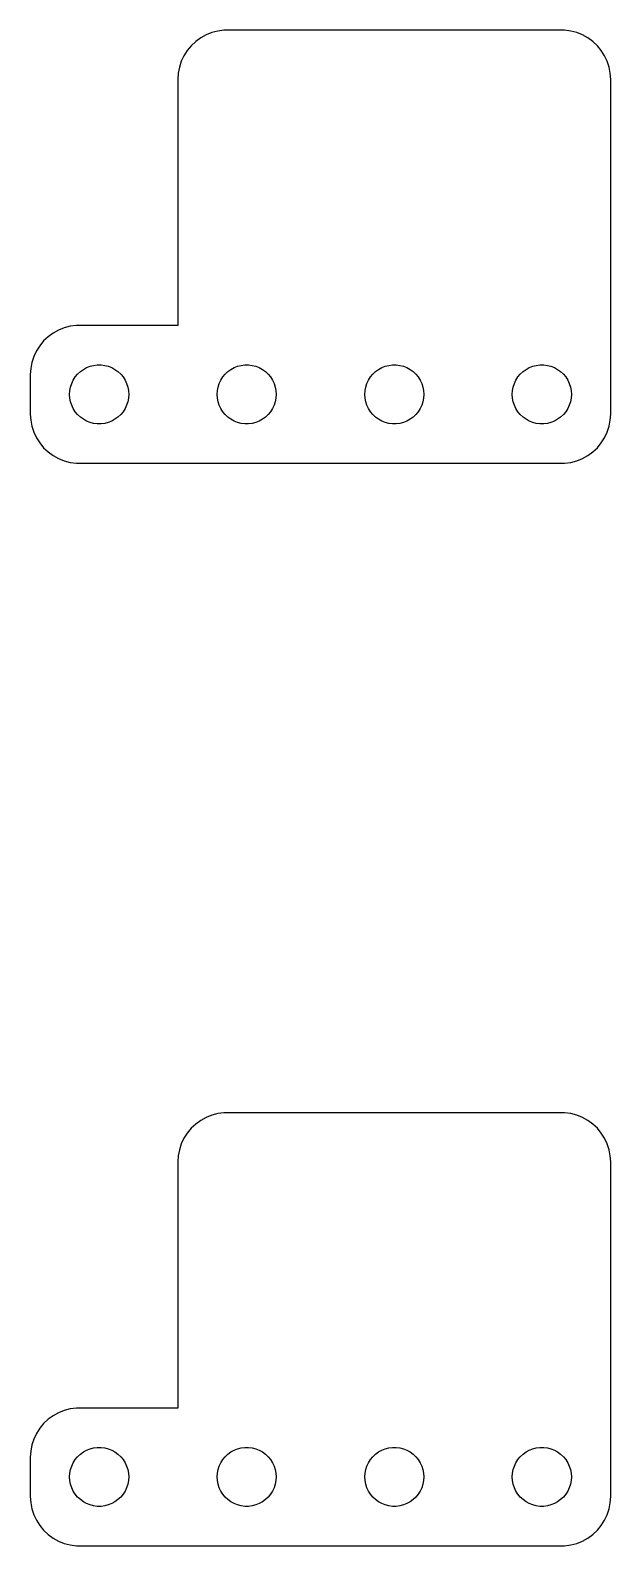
# Model space of a CAD drawing. Header units: metres. Extents: x -30 to 30, y 103 to 257.
import ezdxf

# ---------------------------------------------------------------- set-up
doc = ezdxf.new("R2010")
doc.units = ezdxf.units.M

msp = doc.modelspace()

# ---------------------------------------------------------------- linework, layer by layer
for p, q in [((-12.6871, 255.853), (-13.1448, 255.423)), ((-12.1791, 256.222), (-12.6871, 255.853)), ((-11.6289, 256.524), (-12.1791, 256.222)), ((-11.0451, 256.755), (-11.6289, 256.524)), ((-10.4369, 256.911), (-11.0451, 256.755)), ((-9.81395, 256.99), (-10.4369, 256.911)), ((24.8139, 256.99), (-9.81395, 256.99)), ((25.4369, 256.911), (24.8139, 256.99)), ((26.0451, 256.755), (25.4369, 256.911)), ((26.6289, 256.524), (26.0451, 256.755)), ((27.1791, 256.222), (26.6289, 256.524)), ((27.6871, 255.853), (27.1791, 256.222)), ((28.1448, 255.423), (27.6871, 255.853)), ((-13.8815, 254.409), (-14.1489, 253.841)), ((-13.5451, 254.939), (-13.8815, 254.409)), ((-13.1448, 255.423), (-13.5451, 254.939)), ((28.5451, 254.939), (28.1448, 255.423)), ((28.8815, 254.409), (28.5451, 254.939)), ((29.1489, 253.841), (28.8815, 254.409)), ((-14.4606, 252.627), (-14.5, 252)), ((-14.3429, 253.243), (-14.4606, 252.627)), ((-14.1489, 253.841), (-14.3429, 253.243)), ((29.3429, 253.243), (29.1489, 253.841)), ((29.4606, 252.627), (29.3429, 253.243)), ((29.5, 252), (29.4606, 252.627)), ((-14.5, 252), (-14.5, 226.99)), ((29.5, 218), (29.5, 252)), ((-26.6289, 226.524), (-27.1791, 226.222)), ((-26.0451, 226.755), (-26.6289, 226.524)), ((-25.4369, 226.911), (-26.0451, 226.755)), ((-24.8139, 226.99), (-25.4369, 226.911)), ((-14.5, 226.99), (-24.8139, 226.99)), ((-28.5451, 224.939), (-28.8815, 224.409)), ((-28.1448, 225.423), (-28.5451, 224.939)), ((-27.6871, 225.853), (-28.1448, 225.423)), ((-27.1791, 226.222), (-27.6871, 225.853)), ((-29.1489, 223.841), (-29.3429, 223.243)), ((-28.8815, 224.409), (-29.1489, 223.841)), ((-29.4606, 222.627), (-29.5, 222)), ((-29.5, 222), (-29.5, 218)), ((-29.3429, 223.243), (-29.4606, 222.627)), ((-25.1289, 221.445), (-24.927, 221.763)), ((-24.927, 221.763), (-24.6869, 222.054)), ((-24.6869, 222.054), (-24.4123, 222.312)), ((-24.4123, 222.312), (-24.1075, 222.533)), ((-24.1075, 222.533), (-23.7773, 222.714)), ((-23.7773, 222.714), (-23.427, 222.853)), ((-23.427, 222.853), (-23.0621, 222.947)), ((-23.0621, 222.947), (-22.6884, 222.994)), ((-22.6884, 222.994), (-22.3116, 222.994)), ((-22.3116, 222.994), (-21.9379, 222.947)), ((-21.9379, 222.947), (-21.5729, 222.853)), ((-21.5729, 222.853), (-21.2227, 222.714)), ((-21.2227, 222.714), (-20.8925, 222.533)), ((-20.8925, 222.533), (-20.5877, 222.312)), ((-20.5877, 222.312), (-20.3131, 222.054)), ((-20.3131, 222.054), (-20.0729, 221.763)), ((-20.0729, 221.763), (-19.8711, 221.445)), ((-10.1289, 221.445), (-9.92705, 221.763)), ((-9.92705, 221.763), (-9.6869, 222.054)), ((-9.6869, 222.054), (-9.41226, 222.312)), ((-9.41226, 222.312), (-9.10747, 222.533)), ((-9.10747, 222.533), (-8.77733, 222.714)), ((-8.77733, 222.714), (-8.42705, 222.853)), ((-8.42705, 222.853), (-8.06213, 222.947)), ((-8.06213, 222.947), (-7.68837, 222.994)), ((-7.68837, 222.994), (-7.31161, 222.994)), ((-7.31161, 222.994), (-6.93785, 222.947)), ((-6.93785, 222.947), (-6.57294, 222.853)), ((-6.57294, 222.853), (-6.22266, 222.714)), ((-6.22266, 222.714), (-5.89252, 222.533)), ((-5.89252, 222.533), (-5.58772, 222.312)), ((-5.58772, 222.312), (-5.31308, 222.054)), ((-5.31308, 222.054), (-5.07294, 221.763)), ((-5.07294, 221.763), (-4.87108, 221.445)), ((4.87108, 221.445), (5.07294, 221.763)), ((5.07294, 221.763), (5.31308, 222.054)), ((5.31308, 222.054), (5.58772, 222.312)), ((5.58772, 222.312), (5.89252, 222.533)), ((5.89252, 222.533), (6.22266, 222.714)), ((6.22266, 222.714), (6.57294, 222.853)), ((6.57294, 222.853), (6.93785, 222.947)), ((6.93785, 222.947), (7.31161, 222.994)), ((7.31161, 222.994), (7.68837, 222.994)), ((7.68837, 222.994), (8.06213, 222.947)), ((8.06213, 222.947), (8.42705, 222.853)), ((8.42705, 222.853), (8.77733, 222.714)), ((8.77733, 222.714), (9.10747, 222.533)), ((9.10747, 222.533), (9.41226, 222.312)), ((9.41226, 222.312), (9.6869, 222.054)), ((9.6869, 222.054), (9.92705, 221.763)), ((9.92705, 221.763), (10.1289, 221.445)), ((19.8711, 221.445), (20.0729, 221.763)), ((20.0729, 221.763), (20.3131, 222.054)), ((20.3131, 222.054), (20.5877, 222.312)), ((20.5877, 222.312), (20.8925, 222.533)), ((20.8925, 222.533), (21.2227, 222.714)), ((21.2227, 222.714), (21.5729, 222.853)), ((21.5729, 222.853), (21.9379, 222.947)), ((21.9379, 222.947), (22.3116, 222.994)), ((22.3116, 222.994), (22.6884, 222.994)), ((22.6884, 222.994), (23.0621, 222.947)), ((23.0621, 222.947), (23.427, 222.853)), ((23.427, 222.853), (23.7773, 222.714)), ((23.7773, 222.714), (24.1075, 222.533)), ((24.1075, 222.533), (24.4123, 222.312)), ((24.4123, 222.312), (24.6869, 222.054)), ((24.6869, 222.054), (24.927, 221.763)), ((24.927, 221.763), (25.1289, 221.445)), ((-25.5, 220), (-25.4763, 220.376)), ((-25.4763, 220.376), (-25.4057, 220.746)), ((-25.4057, 220.746), (-25.2893, 221.104)), ((-25.2893, 221.104), (-25.1289, 221.445)), ((-19.8711, 221.445), (-19.7107, 221.104)), ((-19.7107, 221.104), (-19.5942, 220.746)), ((-19.5942, 220.746), (-19.5237, 220.376)), ((-19.5237, 220.376), (-19.5, 220)), ((-10.5, 220), (-10.4763, 220.376)), ((-10.4763, 220.376), (-10.4057, 220.746)), ((-10.4057, 220.746), (-10.2893, 221.104)), ((-10.2893, 221.104), (-10.1289, 221.445)), ((-4.87108, 221.445), (-4.71066, 221.104)), ((-4.71066, 221.104), (-4.59424, 220.746)), ((-4.59424, 220.746), (-4.52365, 220.376)), ((-4.52365, 220.376), (-4.5, 220)), ((4.5, 220), (4.52365, 220.376)), ((4.52365, 220.376), (4.59424, 220.746)), ((4.59424, 220.746), (4.71066, 221.104)), ((4.71066, 221.104), (4.87108, 221.445)), ((10.1289, 221.445), (10.2893, 221.104)), ((10.2893, 221.104), (10.4057, 220.746)), ((10.4057, 220.746), (10.4763, 220.376)), ((10.4763, 220.376), (10.5, 220)), ((19.5, 220), (19.5237, 220.376)), ((19.5237, 220.376), (19.5942, 220.746)), ((19.5942, 220.746), (19.7107, 221.104)), ((19.7107, 221.104), (19.8711, 221.445)), ((25.1289, 221.445), (25.2893, 221.104)), ((25.2893, 221.104), (25.4057, 220.746)), ((25.4057, 220.746), (25.4763, 220.376)), ((25.4763, 220.376), (25.5, 220)), ((-25.4763, 219.624), (-25.5, 220)), ((-25.4057, 219.254), (-25.4763, 219.624)), ((-25.2893, 218.896), (-25.4057, 219.254)), ((-25.1289, 218.555), (-25.2893, 218.896)), ((-19.7107, 218.896), (-19.8711, 218.555)), ((-19.5942, 219.254), (-19.7107, 218.896)), ((-19.5237, 219.624), (-19.5942, 219.254)), ((-19.5, 220), (-19.5237, 219.624)), ((-10.4763, 219.624), (-10.5, 220)), ((-10.4057, 219.254), (-10.4763, 219.624)), ((-10.2893, 218.896), (-10.4057, 219.254)), ((-10.1289, 218.555), (-10.2893, 218.896)), ((-4.71066, 218.896), (-4.87108, 218.555)), ((-4.59424, 219.254), (-4.71066, 218.896)), ((-4.52365, 219.624), (-4.59424, 219.254)), ((-4.5, 220), (-4.52365, 219.624)), ((4.52365, 219.624), (4.5, 220)), ((4.59424, 219.254), (4.52365, 219.624)), ((4.71066, 218.896), (4.59424, 219.254)), ((4.87108, 218.555), (4.71066, 218.896)), ((10.2893, 218.896), (10.1289, 218.555)), ((10.4057, 219.254), (10.2893, 218.896)), ((10.4763, 219.624), (10.4057, 219.254)), ((10.5, 220), (10.4763, 219.624)), ((19.5237, 219.624), (19.5, 220)), ((19.5942, 219.254), (19.5237, 219.624)), ((19.7107, 218.896), (19.5942, 219.254)), ((19.8711, 218.555), (19.7107, 218.896)), ((25.2893, 218.896), (25.1289, 218.555)), ((25.4057, 219.254), (25.2893, 218.896)), ((25.4763, 219.624), (25.4057, 219.254)), ((25.5, 220), (25.4763, 219.624)), ((-29.5, 218), (-29.4606, 217.373)), ((-29.4606, 217.373), (-29.3429, 216.757)), ((-24.927, 218.237), (-25.1289, 218.555)), ((-24.6869, 217.946), (-24.927, 218.237)), ((-24.4123, 217.688), (-24.6869, 217.946)), ((-24.1075, 217.467), (-24.4123, 217.688)), ((-23.7773, 217.286), (-24.1075, 217.467)), ((-23.427, 217.147), (-23.7773, 217.286)), ((-23.0621, 217.053), (-23.427, 217.147)), ((-21.5729, 217.147), (-21.9379, 217.053)), ((-21.2227, 217.286), (-21.5729, 217.147)), ((-20.8925, 217.467), (-21.2227, 217.286)), ((-20.5877, 217.688), (-20.8925, 217.467)), ((-20.3131, 217.946), (-20.5877, 217.688)), ((-20.0729, 218.237), (-20.3131, 217.946)), ((-19.8711, 218.555), (-20.0729, 218.237)), ((-9.92705, 218.237), (-10.1289, 218.555)), ((-9.6869, 217.946), (-9.92705, 218.237)), ((-9.41226, 217.688), (-9.6869, 217.946)), ((-9.10747, 217.467), (-9.41226, 217.688)), ((-8.77733, 217.286), (-9.10747, 217.467)), ((-8.42705, 217.147), (-8.77733, 217.286)), ((-8.06213, 217.053), (-8.42705, 217.147)), ((-6.57294, 217.147), (-6.93785, 217.053)), ((-6.22266, 217.286), (-6.57294, 217.147)), ((-5.89252, 217.467), (-6.22266, 217.286)), ((-5.58772, 217.688), (-5.89252, 217.467)), ((-5.31308, 217.946), (-5.58772, 217.688)), ((-5.07294, 218.237), (-5.31308, 217.946)), ((-4.87108, 218.555), (-5.07294, 218.237)), ((5.07294, 218.237), (4.87108, 218.555)), ((5.31308, 217.946), (5.07294, 218.237)), ((5.58772, 217.688), (5.31308, 217.946)), ((5.89252, 217.467), (5.58772, 217.688)), ((6.22266, 217.286), (5.89252, 217.467)), ((6.57294, 217.147), (6.22266, 217.286)), ((6.93785, 217.053), (6.57294, 217.147)), ((8.42705, 217.147), (8.06213, 217.053)), ((8.77733, 217.286), (8.42705, 217.147)), ((9.10747, 217.467), (8.77733, 217.286)), ((9.41226, 217.688), (9.10747, 217.467)), ((9.6869, 217.946), (9.41226, 217.688)), ((9.92705, 218.237), (9.6869, 217.946)), ((10.1289, 218.555), (9.92705, 218.237)), ((20.0729, 218.237), (19.8711, 218.555)), ((20.3131, 217.946), (20.0729, 218.237)), ((20.5877, 217.688), (20.3131, 217.946)), ((20.8925, 217.467), (20.5877, 217.688)), ((21.2227, 217.286), (20.8925, 217.467)), ((21.5729, 217.147), (21.2227, 217.286)), ((21.9379, 217.053), (21.5729, 217.147)), ((23.427, 217.147), (23.0621, 217.053)), ((23.7773, 217.286), (23.427, 217.147)), ((24.1075, 217.467), (23.7773, 217.286)), ((24.4123, 217.688), (24.1075, 217.467)), ((24.6869, 217.946), (24.4123, 217.688)), ((24.927, 218.237), (24.6869, 217.946)), ((25.1289, 218.555), (24.927, 218.237)), ((29.3429, 216.757), (29.4606, 217.373)), ((29.4606, 217.373), (29.5, 218)), ((-29.3429, 216.757), (-29.1489, 216.159)), ((-29.1489, 216.159), (-28.8815, 215.591)), ((-28.8815, 215.591), (-28.5451, 215.061)), ((-22.6884, 217.006), (-23.0621, 217.053)), ((-22.3116, 217.006), (-22.6884, 217.006)), ((-21.9379, 217.053), (-22.3116, 217.006)), ((-7.68837, 217.006), (-8.06213, 217.053)), ((-7.31161, 217.006), (-7.68837, 217.006)), ((-6.93785, 217.053), (-7.31161, 217.006)), ((7.31161, 217.006), (6.93785, 217.053)), ((7.68837, 217.006), (7.31161, 217.006)), ((8.06213, 217.053), (7.68837, 217.006)), ((22.3116, 217.006), (21.9379, 217.053)), ((22.6884, 217.006), (22.3116, 217.006)), ((23.0621, 217.053), (22.6884, 217.006)), ((28.5451, 215.061), (28.8815, 215.591)), ((28.8815, 215.591), (29.1489, 216.159)), ((29.1489, 216.159), (29.3429, 216.757)), ((-28.5451, 215.061), (-28.1448, 214.577)), ((-28.1448, 214.577), (-27.6871, 214.147)), ((-27.6871, 214.147), (-27.1791, 213.778)), ((27.1791, 213.778), (27.6871, 214.147)), ((27.6871, 214.147), (28.1448, 214.577)), ((28.1448, 214.577), (28.5451, 215.061)), ((-27.1791, 213.778), (-26.6289, 213.476)), ((-26.6289, 213.476), (-26.0451, 213.245)), ((-26.0451, 213.245), (-25.4369, 213.089)), ((-25.4369, 213.089), (-24.8139, 213.01)), ((-24.8139, 213.01), (24.8139, 213.01)), ((24.8139, 213.01), (25.4369, 213.089)), ((25.4369, 213.089), (26.0451, 213.245)), ((26.0451, 213.245), (26.6289, 213.476)), ((26.6289, 213.476), (27.1791, 213.778)), ((-11.6289, 146.524), (-12.1791, 146.222)), ((-11.0451, 146.755), (-11.6289, 146.524)), ((-10.4369, 146.911), (-11.0451, 146.755)), ((-9.81395, 146.99), (-10.4369, 146.911)), ((24.8139, 146.99), (-9.81395, 146.99)), ((25.4369, 146.911), (24.8139, 146.99)), ((26.0451, 146.755), (25.4369, 146.911)), ((26.6289, 146.524), (26.0451, 146.755)), ((27.1791, 146.222), (26.6289, 146.524)), ((-13.5451, 144.939), (-13.8815, 144.409)), ((-13.1448, 145.423), (-13.5451, 144.939)), ((-12.6871, 145.853), (-13.1448, 145.423)), ((-12.1791, 146.222), (-12.6871, 145.853)), ((27.6871, 145.853), (27.1791, 146.222)), ((28.1448, 145.423), (27.6871, 145.853)), ((28.5451, 144.939), (28.1448, 145.423)), ((28.8815, 144.409), (28.5451, 144.939)), ((-14.3429, 143.243), (-14.4606, 142.627)), ((-14.1489, 143.841), (-14.3429, 143.243)), ((-13.8815, 144.409), (-14.1489, 143.841)), ((29.1489, 143.841), (28.8815, 144.409)), ((29.3429, 143.243), (29.1489, 143.841)), ((29.4606, 142.627), (29.3429, 143.243)), ((-14.4606, 142.627), (-14.5, 142)), ((-14.5, 142), (-14.5, 116.99)), ((29.5, 142), (29.4606, 142.627)), ((29.5, 108), (29.5, 142)), ((-27.6871, 115.853), (-28.1448, 115.423)), ((-27.1791, 116.222), (-27.6871, 115.853)), ((-26.6289, 116.524), (-27.1791, 116.222)), ((-26.0451, 116.755), (-26.6289, 116.524)), ((-25.4369, 116.911), (-26.0451, 116.755)), ((-24.8139, 116.99), (-25.4369, 116.911)), ((-14.5, 116.99), (-24.8139, 116.99)), ((-28.8815, 114.409), (-29.1489, 113.841)), ((-28.5451, 114.939), (-28.8815, 114.409)), ((-28.1448, 115.423), (-28.5451, 114.939)), ((-29.4606, 112.627), (-29.5, 112)), ((-29.3429, 113.243), (-29.4606, 112.627)), ((-29.1489, 113.841), (-29.3429, 113.243)), ((-24.4123, 112.312), (-24.1075, 112.533)), ((-24.1075, 112.533), (-23.7773, 112.714)), ((-23.7773, 112.714), (-23.427, 112.853)), ((-23.427, 112.853), (-23.0621, 112.947)), ((-23.0621, 112.947), (-22.6884, 112.994)), ((-22.6884, 112.994), (-22.3116, 112.994)), ((-22.3116, 112.994), (-21.9379, 112.947)), ((-21.9379, 112.947), (-21.5729, 112.853)), ((-21.5729, 112.853), (-21.2227, 112.714)), ((-21.2227, 112.714), (-20.8925, 112.533)), ((-20.8925, 112.533), (-20.5877, 112.312)), ((-9.41226, 112.312), (-9.10747, 112.533)), ((-9.10747, 112.533), (-8.77733, 112.714)), ((-8.77733, 112.714), (-8.42705, 112.853)), ((-8.42705, 112.853), (-8.06213, 112.947)), ((-8.06213, 112.947), (-7.68837, 112.994)), ((-7.68837, 112.994), (-7.31161, 112.994)), ((-7.31161, 112.994), (-6.93785, 112.947)), ((-6.93785, 112.947), (-6.57294, 112.853)), ((-6.57294, 112.853), (-6.22266, 112.714)), ((-6.22266, 112.714), (-5.89252, 112.533)), ((-5.89252, 112.533), (-5.58772, 112.312)), ((5.58772, 112.312), (5.89252, 112.533)), ((5.89252, 112.533), (6.22266, 112.714)), ((6.22266, 112.714), (6.57294, 112.853)), ((6.57294, 112.853), (6.93785, 112.947)), ((6.93785, 112.947), (7.31161, 112.994)), ((7.31161, 112.994), (7.68837, 112.994)), ((7.68837, 112.994), (8.06213, 112.947)), ((8.06213, 112.947), (8.42705, 112.853)), ((8.42705, 112.853), (8.77733, 112.714)), ((8.77733, 112.714), (9.10747, 112.533)), ((9.10747, 112.533), (9.41226, 112.312)), ((20.5877, 112.312), (20.8925, 112.533)), ((20.8925, 112.533), (21.2227, 112.714)), ((21.2227, 112.714), (21.5729, 112.853)), ((21.5729, 112.853), (21.9379, 112.947)), ((21.9379, 112.947), (22.3116, 112.994)), ((22.3116, 112.994), (22.6884, 112.994)), ((22.6884, 112.994), (23.0621, 112.947)), ((23.0621, 112.947), (23.427, 112.853)), ((23.427, 112.853), (23.7773, 112.714)), ((23.7773, 112.714), (24.1075, 112.533)), ((24.1075, 112.533), (24.4123, 112.312)), ((-29.5, 112), (-29.5, 108)), ((-25.4057, 110.746), (-25.2893, 111.104)), ((-25.2893, 111.104), (-25.1289, 111.445)), ((-25.1289, 111.445), (-24.927, 111.763)), ((-24.927, 111.763), (-24.6869, 112.054)), ((-24.6869, 112.054), (-24.4123, 112.312)), ((-20.5877, 112.312), (-20.3131, 112.054)), ((-20.3131, 112.054), (-20.0729, 111.763)), ((-20.0729, 111.763), (-19.8711, 111.445)), ((-19.8711, 111.445), (-19.7107, 111.104)), ((-19.7107, 111.104), (-19.5942, 110.746)), ((-10.4057, 110.746), (-10.2893, 111.104)), ((-10.2893, 111.104), (-10.1289, 111.445)), ((-10.1289, 111.445), (-9.92705, 111.763)), ((-9.92705, 111.763), (-9.6869, 112.054)), ((-9.6869, 112.054), (-9.41226, 112.312)), ((-5.58772, 112.312), (-5.31308, 112.054)), ((-5.31308, 112.054), (-5.07294, 111.763)), ((-5.07294, 111.763), (-4.87108, 111.445)), ((-4.87108, 111.445), (-4.71066, 111.104)), ((-4.71066, 111.104), (-4.59424, 110.746)), ((4.59424, 110.746), (4.71066, 111.104)), ((4.71066, 111.104), (4.87108, 111.445)), ((4.87108, 111.445), (5.07294, 111.763)), ((5.07294, 111.763), (5.31308, 112.054)), ((5.31308, 112.054), (5.58772, 112.312)), ((9.41226, 112.312), (9.6869, 112.054)), ((9.6869, 112.054), (9.92705, 111.763)), ((9.92705, 111.763), (10.1289, 111.445)), ((10.1289, 111.445), (10.2893, 111.104)), ((10.2893, 111.104), (10.4057, 110.746)), ((19.5942, 110.746), (19.7107, 111.104)), ((19.7107, 111.104), (19.8711, 111.445)), ((19.8711, 111.445), (20.0729, 111.763)), ((20.0729, 111.763), (20.3131, 112.054)), ((20.3131, 112.054), (20.5877, 112.312)), ((24.4123, 112.312), (24.6869, 112.054)), ((24.6869, 112.054), (24.927, 111.763)), ((24.927, 111.763), (25.1289, 111.445)), ((25.1289, 111.445), (25.2893, 111.104)), ((25.2893, 111.104), (25.4057, 110.746)), ((-25.5, 110), (-25.4763, 110.376)), ((-25.4763, 109.624), (-25.5, 110)), ((-25.4763, 110.376), (-25.4057, 110.746)), ((-25.4057, 109.254), (-25.4763, 109.624)), ((-19.5942, 110.746), (-19.5237, 110.376)), ((-19.5237, 109.624), (-19.5942, 109.254)), ((-19.5237, 110.376), (-19.5, 110)), ((-19.5, 110), (-19.5237, 109.624)), ((-10.5, 110), (-10.4763, 110.376)), ((-10.4763, 109.624), (-10.5, 110)), ((-10.4763, 110.376), (-10.4057, 110.746)), ((-10.4057, 109.254), (-10.4763, 109.624)), ((-4.59424, 110.746), (-4.52365, 110.376)), ((-4.52365, 109.624), (-4.59424, 109.254)), ((-4.52365, 110.376), (-4.5, 110)), ((-4.5, 110), (-4.52365, 109.624)), ((4.5, 110), (4.52365, 110.376)), ((4.52365, 109.624), (4.5, 110)), ((4.52365, 110.376), (4.59424, 110.746)), ((4.59424, 109.254), (4.52365, 109.624)), ((10.4057, 110.746), (10.4763, 110.376)), ((10.4763, 109.624), (10.4057, 109.254)), ((10.4763, 110.376), (10.5, 110)), ((10.5, 110), (10.4763, 109.624)), ((19.5, 110), (19.5237, 110.376)), ((19.5237, 109.624), (19.5, 110)), ((19.5237, 110.376), (19.5942, 110.746)), ((19.5942, 109.254), (19.5237, 109.624)), ((25.4057, 110.746), (25.4763, 110.376)), ((25.4763, 109.624), (25.4057, 109.254)), ((25.4763, 110.376), (25.5, 110)), ((25.5, 110), (25.4763, 109.624)), ((-29.5, 108), (-29.4606, 107.373)), ((-25.2893, 108.896), (-25.4057, 109.254)), ((-25.1289, 108.555), (-25.2893, 108.896)), ((-24.927, 108.237), (-25.1289, 108.555)), ((-24.6869, 107.946), (-24.927, 108.237)), ((-24.4123, 107.688), (-24.6869, 107.946)), ((-20.3131, 107.946), (-20.5877, 107.688)), ((-20.0729, 108.237), (-20.3131, 107.946)), ((-19.8711, 108.555), (-20.0729, 108.237)), ((-19.7107, 108.896), (-19.8711, 108.555)), ((-19.5942, 109.254), (-19.7107, 108.896)), ((-10.2893, 108.896), (-10.4057, 109.254)), ((-10.1289, 108.555), (-10.2893, 108.896)), ((-9.92705, 108.237), (-10.1289, 108.555)), ((-9.6869, 107.946), (-9.92705, 108.237)), ((-9.41226, 107.688), (-9.6869, 107.946)), ((-5.31308, 107.946), (-5.58772, 107.688)), ((-5.07294, 108.237), (-5.31308, 107.946)), ((-4.87108, 108.555), (-5.07294, 108.237)), ((-4.71066, 108.896), (-4.87108, 108.555)), ((-4.59424, 109.254), (-4.71066, 108.896)), ((4.71066, 108.896), (4.59424, 109.254)), ((4.87108, 108.555), (4.71066, 108.896)), ((5.07294, 108.237), (4.87108, 108.555)), ((5.31308, 107.946), (5.07294, 108.237)), ((5.58772, 107.688), (5.31308, 107.946)), ((9.6869, 107.946), (9.41226, 107.688)), ((9.92705, 108.237), (9.6869, 107.946)), ((10.1289, 108.555), (9.92705, 108.237)), ((10.2893, 108.896), (10.1289, 108.555)), ((10.4057, 109.254), (10.2893, 108.896)), ((19.7107, 108.896), (19.5942, 109.254)), ((19.8711, 108.555), (19.7107, 108.896)), ((20.0729, 108.237), (19.8711, 108.555)), ((20.3131, 107.946), (20.0729, 108.237)), ((20.5877, 107.688), (20.3131, 107.946)), ((24.6869, 107.946), (24.4123, 107.688)), ((24.927, 108.237), (24.6869, 107.946)), ((25.1289, 108.555), (24.927, 108.237)), ((25.2893, 108.896), (25.1289, 108.555)), ((25.4057, 109.254), (25.2893, 108.896)), ((29.4606, 107.373), (29.5, 108)), ((-29.4606, 107.373), (-29.3429, 106.757)), ((-29.3429, 106.757), (-29.1489, 106.159)), ((-24.1075, 107.467), (-24.4123, 107.688)), ((-23.7773, 107.286), (-24.1075, 107.467)), ((-23.427, 107.147), (-23.7773, 107.286)), ((-23.0621, 107.053), (-23.427, 107.147)), ((-22.6884, 107.006), (-23.0621, 107.053)), ((-22.3116, 107.006), (-22.6884, 107.006)), ((-21.9379, 107.053), (-22.3116, 107.006)), ((-21.5729, 107.147), (-21.9379, 107.053)), ((-21.2227, 107.286), (-21.5729, 107.147)), ((-20.8925, 107.467), (-21.2227, 107.286)), ((-20.5877, 107.688), (-20.8925, 107.467)), ((-9.10747, 107.467), (-9.41226, 107.688)), ((-8.77733, 107.286), (-9.10747, 107.467)), ((-8.42705, 107.147), (-8.77733, 107.286)), ((-8.06213, 107.053), (-8.42705, 107.147)), ((-7.68837, 107.006), (-8.06213, 107.053)), ((-7.31161, 107.006), (-7.68837, 107.006)), ((-6.93785, 107.053), (-7.31161, 107.006)), ((-6.57294, 107.147), (-6.93785, 107.053)), ((-6.22266, 107.286), (-6.57294, 107.147)), ((-5.89252, 107.467), (-6.22266, 107.286)), ((-5.58772, 107.688), (-5.89252, 107.467)), ((5.89252, 107.467), (5.58772, 107.688)), ((6.22266, 107.286), (5.89252, 107.467)), ((6.57294, 107.147), (6.22266, 107.286)), ((6.93785, 107.053), (6.57294, 107.147)), ((7.31161, 107.006), (6.93785, 107.053)), ((7.68837, 107.006), (7.31161, 107.006)), ((8.06213, 107.053), (7.68837, 107.006)), ((8.42705, 107.147), (8.06213, 107.053)), ((8.77733, 107.286), (8.42705, 107.147)), ((9.10747, 107.467), (8.77733, 107.286)), ((9.41226, 107.688), (9.10747, 107.467)), ((20.8925, 107.467), (20.5877, 107.688)), ((21.2227, 107.286), (20.8925, 107.467)), ((21.5729, 107.147), (21.2227, 107.286)), ((21.9379, 107.053), (21.5729, 107.147)), ((22.3116, 107.006), (21.9379, 107.053)), ((22.6884, 107.006), (22.3116, 107.006)), ((23.0621, 107.053), (22.6884, 107.006)), ((23.427, 107.147), (23.0621, 107.053)), ((23.7773, 107.286), (23.427, 107.147)), ((24.1075, 107.467), (23.7773, 107.286)), ((24.4123, 107.688), (24.1075, 107.467)), ((29.1489, 106.159), (29.3429, 106.757)), ((29.3429, 106.757), (29.4606, 107.373)), ((-29.1489, 106.159), (-28.8815, 105.591)), ((-28.8815, 105.591), (-28.5451, 105.061)), ((-28.5451, 105.061), (-28.1448, 104.577)), ((28.1448, 104.577), (28.5451, 105.061)), ((28.5451, 105.061), (28.8815, 105.591)), ((28.8815, 105.591), (29.1489, 106.159)), ((-28.1448, 104.577), (-27.6871, 104.147)), ((-27.6871, 104.147), (-27.1791, 103.778)), ((-27.1791, 103.778), (-26.6289, 103.476)), ((-26.6289, 103.476), (-26.0451, 103.245)), ((-26.0451, 103.245), (-25.4369, 103.089)), ((25.4369, 103.089), (26.0451, 103.245)), ((26.0451, 103.245), (26.6289, 103.476)), ((26.6289, 103.476), (27.1791, 103.778)), ((27.1791, 103.778), (27.6871, 104.147)), ((27.6871, 104.147), (28.1448, 104.577)), ((-25.4369, 103.089), (-24.8139, 103.01)), ((-24.8139, 103.01), (24.8139, 103.01)), ((24.8139, 103.01), (25.4369, 103.089))]:
    msp.add_line(p, q)

doc.saveas('drawing.dxf')
